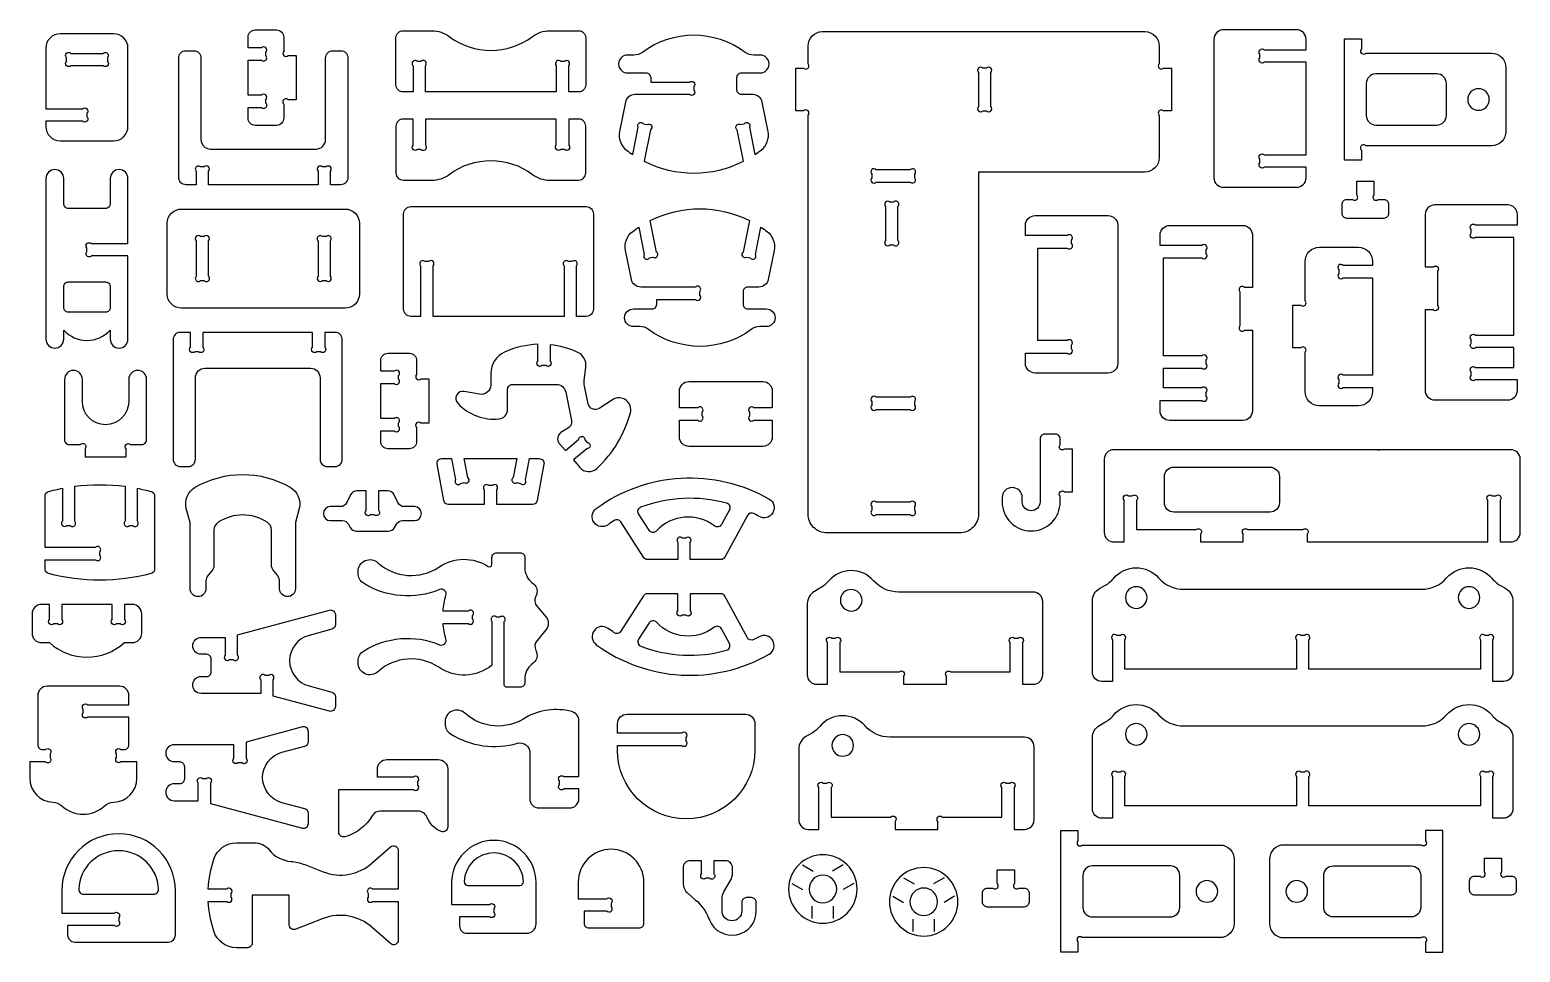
# Model space of a CAD drawing. Extents: x 670.8 to 685.9, y 8.6 to 27.5.
# Drawn here: x 670.82 to 685.87, y 8.57 to 17.88 of the extents above; entities that cross this region are included whole.
import ezdxf

# ---------------------------------------------------------------- set-up
doc = ezdxf.new("R2010")
doc.units = 0
doc.header["$MEASUREMENT"] = 0
doc.layers.add('KONTUR', color=20, linetype='CONTINUOUS')

msp = doc.modelspace()

# ---------------------------------------------------------------- linework, layer by layer
at = {"layer": 'KONTUR'}
for points in [[(671.124, 16.76), (671.665, 16.76, 0.414214), (671.809, 16.905), (671.809, 17.696, 0.414214), (671.665, 17.84), (671.124, 17.84, 0.414214), (670.98, 17.696), (670.98, 17.082), (671.35, 17.082, -1), (671.395, 17.038), (671.395, 17.002, -1), (671.35, 16.957), (670.98, 16.957), (670.98, 16.905, 0.414214)], [(673.021, 17.096), (673.157, 17.096, 1), (673.201, 17.141), (673.201, 17.177, 1), (673.157, 17.221), (673.021, 17.221), (673.021, 17.574), (673.157, 17.574, 1), (673.201, 17.618), (673.201, 17.655, 1), (673.157, 17.699), (673.021, 17.699), (673.021, 17.807, -0.414214), (673.093, 17.879), (673.31, 17.879, -0.414214), (673.382, 17.807), (673.382, 17.664, 1), (673.426, 17.62), (673.507, 17.62), (673.507, 17.175), (673.426, 17.175, 1), (673.382, 17.131), (673.382, 16.988, -0.414214), (673.31, 16.916), (673.093, 16.916, -0.414214), (673.021, 16.988)], [(674.587, 17.871), (674.879, 17.871, -0.16263), (675.053, 17.813, 0.334097), (675.893, 17.813, -0.16263), (676.067, 17.871), (676.359, 17.871, -0.414214), (676.431, 17.799), (676.431, 17.325, -0.414214), (676.359, 17.253), (676.259, 17.253), (676.259, 17.518, 1), (676.215, 17.562), (676.179, 17.562, 1), (676.134, 17.518), (676.134, 17.253), (674.812, 17.253), (674.812, 17.518, 1), (674.767, 17.562), (674.731, 17.562, 1), (674.687, 17.518), (674.687, 17.253), (674.587, 17.253, -0.414214), (674.515, 17.325), (674.515, 17.799, -0.414214)], [(678.025, 16.554), (677.961, 16.872, -1), (677.995, 16.924), (678.031, 16.931, -1), (678.083, 16.896), (678.139, 16.621, 0.016944), (678.201, 16.665, 0.286808), (678.272, 16.855), (678.213, 17.149, 0.357001), (678.119, 17.226), (678.006, 17.226, -0.414214), (677.958, 17.274), (677.958, 17.398, -0.414214), (678.006, 17.446), (678.193, 17.446, 1), (678.193, 17.625), (678.128, 17.625, -0.161246), (678.041, 17.653, 0.331101), (677.003, 17.653, -0.161246), (676.917, 17.625), (676.852, 17.625, 1), (676.852, 17.446), (677.038, 17.446, -0.414214), (677.087, 17.398), (677.087, 17.351), (677.478, 17.351, -1), (677.522, 17.307), (677.522, 17.27, -1), (677.478, 17.226), (676.926, 17.226, 0.357001), (676.831, 17.149), (676.772, 16.855, 0.286808), (676.844, 16.665, 0.016944), (676.905, 16.621), (676.961, 16.896, -1), (677.013, 16.931), (677.049, 16.924, -1), (677.084, 16.872), (677.02, 16.554, 0.237707)], [(680.397, 12.992, -0.414214), (680.205, 12.8), (678.868, 12.8, -0.414214), (678.676, 12.992), (678.676, 17.018, 1), (678.631, 17.062), (678.551, 17.062), (678.551, 17.494), (678.631, 17.494, 1), (678.676, 17.538), (678.676, 17.718, -0.414214), (678.82, 17.862), (682.077, 17.862, -0.414214), (682.221, 17.718), (682.221, 17.538, 1), (682.265, 17.494), (682.346, 17.494), (682.346, 17.062), (682.265, 17.062, 1), (682.221, 17.018), (682.221, 16.589, -0.414214), (682.077, 16.444), (680.397, 16.444)], [(683.705, 16.494), (683.284, 16.494, -1), (683.239, 16.538), (683.239, 16.574, -1), (683.284, 16.619), (683.58, 16.619), (683.705, 16.619), (683.705, 17.553), (683.58, 17.553), (683.284, 17.553, -1), (683.239, 17.597), (683.239, 17.634, -1), (683.284, 17.678), (683.705, 17.678), (683.705, 17.784, 0.414214), (683.609, 17.881), (682.87, 17.881, 0.414214), (682.774, 17.784), (682.774, 16.387, 0.414214), (682.87, 16.291), (683.609, 16.291, 0.414214), (683.705, 16.387)], [(685.578, 16.71), (684.307, 16.71, 1), (684.263, 16.665), (684.263, 16.563), (684.091, 16.563), (684.091, 17.791), (684.263, 17.791), (684.263, 17.689, 1), (684.307, 17.644), (685.578, 17.644, -0.414214), (685.722, 17.5), (685.722, 16.854, -0.414214)], [(671.232, 17.643), (671.558, 17.643, -1), (671.602, 17.599), (671.602, 17.562, -1), (671.558, 17.518), (671.232, 17.518, -1), (671.187, 17.562), (671.187, 17.599, -1)], [(672.394, 16.316, -0.414214), (672.322, 16.388), (672.322, 17.597, -0.414214), (672.394, 17.67), (672.474, 17.67, -0.414214), (672.546, 17.597), (672.546, 16.773, 0.414214), (672.642, 16.677), (673.708, 16.677, 0.414214), (673.804, 16.773), (673.804, 17.597, -0.414214), (673.877, 17.67), (673.957, 17.67, -0.414214), (674.029, 17.597), (674.029, 16.388, -0.414214), (673.957, 16.316), (673.853, 16.316), (673.853, 16.452, 1), (673.809, 16.496), (673.772, 16.496, 1), (673.728, 16.452), (673.728, 16.316), (672.623, 16.316), (672.623, 16.452, 1), (672.578, 16.496), (672.542, 16.496, 1), (672.498, 16.452), (672.498, 16.316)], [(680.397, 17.45), (680.397, 17.106, 1), (680.442, 17.062), (680.478, 17.062, 1), (680.522, 17.106), (680.522, 17.45, 1), (680.478, 17.494), (680.442, 17.494, 1)], [(685.121, 17.015), (685.121, 17.339, 0.414214), (685.025, 17.435), (684.409, 17.435, 0.414214), (684.313, 17.339), (684.313, 17.015, 0.414214), (684.409, 16.919), (685.025, 16.919, 0.414214)], [(685.446, 17.286, 0.414214), (685.337, 17.177, 0.414214), (685.446, 17.068, 0.414214), (685.555, 17.177, 0.414214)], [(674.587, 16.363), (674.879, 16.363, 0.16263), (675.053, 16.42, -0.334097), (675.893, 16.42, 0.16263), (676.067, 16.363), (676.359, 16.363, 0.414214), (676.431, 16.435), (676.431, 16.908, 0.414214), (676.359, 16.98), (676.259, 16.98), (676.259, 16.715, -1), (676.215, 16.671), (676.179, 16.671, -1), (676.134, 16.715), (676.134, 16.98), (674.812, 16.98), (674.812, 16.715, -1), (674.767, 16.671), (674.731, 16.671, -1), (674.687, 16.715), (674.687, 16.98), (674.587, 16.98, 0.414214), (674.515, 16.908), (674.515, 16.435, 0.414214)], [(671.629, 16.379), (671.629, 16.125, -0.414214), (671.581, 16.077), (671.208, 16.077, -0.414214), (671.16, 16.125), (671.16, 16.379, 1), (670.98, 16.379), (670.98, 14.757, 1), (671.16, 14.757), (671.16, 14.847, 0.435619), (671.629, 14.847), (671.629, 14.757, 1), (671.809, 14.757), (671.809, 15.597), (671.439, 15.597, -1), (671.395, 15.641), (671.395, 15.678, -1), (671.439, 15.722), (671.809, 15.722), (671.809, 16.379, 1)], [(679.365, 16.343), (679.708, 16.343, 1), (679.753, 16.387), (679.753, 16.424, 1), (679.708, 16.468), (679.365, 16.468, 1), (679.32, 16.424), (679.32, 16.387, 1)], [(684.116, 16.168), (684.173, 16.168, 1), (684.217, 16.213), (684.217, 16.352), (684.389, 16.352), (684.389, 16.213, 1), (684.433, 16.168), (684.489, 16.168, -0.414214), (684.538, 16.12), (684.538, 16.025, -0.414214), (684.489, 15.977), (684.116, 15.977, -0.414214), (684.068, 16.025), (684.068, 16.12, -0.414214)], [(679.459, 16.097), (679.459, 15.753, 1), (679.503, 15.709), (679.539, 15.709, 1), (679.584, 15.753), (679.584, 16.097, 1), (679.539, 16.141), (679.503, 16.141, 1)], [(685.803, 14.672), (685.417, 14.672, -1), (685.372, 14.716), (685.372, 14.753, -1), (685.417, 14.797), (685.803, 14.797), (685.803, 15.785), (685.588, 15.785), (685.417, 15.785, -1), (685.372, 15.829), (685.372, 15.865, -1), (685.417, 15.91), (685.838, 15.91), (685.838, 16.016, 0.414214), (685.742, 16.112), (685.003, 16.112, 0.414214), (684.907, 16.016), (684.907, 15.486), (684.987, 15.486, -1), (685.032, 15.442), (685.032, 15.098, -1), (684.987, 15.054), (684.907, 15.054), (684.907, 14.24, 0.414214), (685.003, 14.143), (685.742, 14.143, 0.414214), (685.838, 14.24), (685.838, 14.346), (685.417, 14.346, -1), (685.372, 14.39), (685.372, 14.427, -1), (685.417, 14.471), (685.588, 14.471), (685.803, 14.471)], [(672.205, 15.927, -0.414214), (672.349, 16.071), (674.001, 16.071, -0.414214), (674.146, 15.927), (674.146, 15.214, -0.414214), (674.001, 15.07), (672.349, 15.07, -0.414214), (672.205, 15.214)], [(674.889, 14.987), (674.889, 15.497, 1), (674.845, 15.541), (674.808, 15.541, 1), (674.764, 15.497), (674.764, 14.987), (674.664, 14.987, -0.414214), (674.592, 15.059), (674.592, 16.023, -0.414214), (674.664, 16.095), (676.437, 16.095, -0.414214), (676.509, 16.023), (676.509, 15.059, -0.414214), (676.437, 14.987), (676.337, 14.987), (676.337, 15.497, 1), (676.292, 15.541), (676.256, 15.541, 1), (676.212, 15.497), (676.212, 14.987)], [(678.086, 15.954), (678.022, 15.637, 1), (678.057, 15.585), (678.092, 15.578, 1), (678.144, 15.613), (678.2, 15.888, -0.016944), (678.262, 15.844, -0.286808), (678.333, 15.653), (678.274, 15.36, -0.357001), (678.18, 15.283), (678.067, 15.283, 0.414214), (678.019, 15.235), (678.019, 15.111, 0.414214), (678.067, 15.063), (678.254, 15.063, -1), (678.254, 14.884), (678.189, 14.884, 0.161246), (678.103, 14.856, -0.331101), (677.064, 14.856, 0.161246), (676.978, 14.884), (676.913, 14.884, -1), (676.913, 15.063), (677.1, 15.063, 0.414214), (677.148, 15.111), (677.148, 15.158), (677.539, 15.158, 1), (677.583, 15.202), (677.583, 15.239, 1), (677.539, 15.283), (676.987, 15.283, -0.357001), (676.892, 15.36), (676.833, 15.653, -0.286808), (676.905, 15.844, -0.016944), (676.967, 15.888), (677.022, 15.613, 1), (677.074, 15.578), (677.11, 15.585, 1), (677.145, 15.637), (677.081, 15.954, -0.237707)], [(680.871, 14.617), (681.293, 14.617, 1), (681.337, 14.661), (681.337, 14.698, 1), (681.293, 14.742), (681.121, 14.742), (680.996, 14.742), (680.996, 15.677), (681.121, 15.677), (681.293, 15.677, 1), (681.337, 15.721), (681.337, 15.758, 1), (681.293, 15.802), (680.871, 15.802), (680.871, 15.908, -0.414214), (680.968, 16.004), (681.707, 16.004, -0.414214), (681.803, 15.908), (681.803, 14.511, -0.414214), (681.707, 14.415), (680.968, 14.415, -0.414214), (680.871, 14.511)], [(672.498, 15.749), (672.498, 15.392, 1), (672.542, 15.348), (672.578, 15.348, 1), (672.623, 15.392), (672.623, 15.749, 1), (672.578, 15.793), (672.542, 15.793, 1)], [(673.728, 15.749), (673.728, 15.392, 1), (673.772, 15.348), (673.809, 15.348, 1), (673.853, 15.392), (673.853, 15.749, 1), (673.809, 15.793), (673.772, 15.793, 1)], [(682.266, 14.465), (682.652, 14.465, 1), (682.696, 14.509), (682.696, 14.545, 1), (682.652, 14.59), (682.266, 14.59), (682.266, 15.577), (682.48, 15.577), (682.652, 15.577, 1), (682.696, 15.622), (682.696, 15.658, 1), (682.652, 15.702), (682.23, 15.702), (682.23, 15.809, -0.414214), (682.327, 15.905), (683.066, 15.905, -0.414214), (683.162, 15.809), (683.162, 15.279), (683.081, 15.279, 1), (683.037, 15.235), (683.037, 14.891, 1), (683.081, 14.847), (683.162, 14.847), (683.162, 14.032, -0.414214), (683.066, 13.936), (682.327, 13.936, -0.414214), (682.23, 14.032), (682.23, 14.139), (682.652, 14.139, 1), (682.696, 14.183), (682.696, 14.219, 1), (682.652, 14.264), (682.48, 14.264), (682.266, 14.264)], [(683.57, 15.101), (683.65, 15.101, 1), (683.695, 15.145), (683.695, 15.541, -0.414214), (683.839, 15.685), (684.232, 15.685, -0.414214), (684.376, 15.541), (684.376, 15.502), (684.08, 15.502, 1), (684.035, 15.458), (684.035, 15.421, 1), (684.08, 15.377), (684.376, 15.377), (684.376, 14.393), (684.08, 14.393, 1), (684.035, 14.348), (684.035, 14.312, 1), (684.08, 14.268), (684.376, 14.268), (684.376, 14.229, -0.414214), (684.232, 14.084), (683.839, 14.084, -0.414214), (683.695, 14.229), (683.695, 14.624, 1), (683.65, 14.669), (683.57, 14.669)], [(671.208, 15.029, -0.414214), (671.16, 15.077), (671.16, 15.287, -0.414214), (671.208, 15.335), (671.581, 15.335, -0.414214), (671.629, 15.287), (671.629, 15.077, -0.414214), (671.581, 15.029)], [(672.337, 14.825, 0.414214), (672.265, 14.753), (672.265, 13.544, 0.414214), (672.337, 13.471), (672.418, 13.471, 0.414214), (672.49, 13.544), (672.49, 14.368, -0.414214), (672.586, 14.464), (673.652, 14.464, -0.414214), (673.748, 14.368), (673.748, 13.544, 0.414214), (673.82, 13.471), (673.9, 13.471, 0.414214), (673.972, 13.544), (673.972, 14.753, 0.414214), (673.9, 14.825), (673.796, 14.825), (673.796, 14.675, -1), (673.752, 14.63), (673.716, 14.63, -1), (673.671, 14.675), (673.671, 14.825), (672.566, 14.825), (672.566, 14.675, -1), (672.522, 14.63), (672.486, 14.63, -1), (672.441, 14.675), (672.441, 14.825)], [(674.361, 13.831), (674.498, 13.831, 1), (674.542, 13.875), (674.542, 13.912, 1), (674.498, 13.956), (674.361, 13.956), (674.361, 14.309), (674.498, 14.309, 1), (674.542, 14.353), (674.542, 14.389, 1), (674.498, 14.434), (674.361, 14.434), (674.361, 14.542, -0.414214), (674.433, 14.614), (674.651, 14.614, -0.414214), (674.723, 14.542), (674.723, 14.399, 1), (674.767, 14.355), (674.848, 14.355), (674.848, 13.91), (674.767, 13.91, 1), (674.723, 13.865), (674.723, 13.723, -0.414214), (674.651, 13.651), (674.433, 13.651, -0.414214), (674.361, 13.723)], [(676.432, 14.474, 0.327736), (676.35, 14.623, 0.082502), (676.072, 14.701), (676.072, 14.534, -1), (676.028, 14.49), (675.991, 14.49, -1), (675.947, 14.534), (675.947, 14.705, 0.098873), (675.612, 14.626, 0.293434), (675.472, 14.408), (675.472, 14.294, -0.470319), (675.358, 14.2), (675.205, 14.229, 0.725517), (675.138, 14.109, 0.232505), (675.555, 13.951, 0.386628), (675.642, 14.047), (675.642, 14.251, -0.414214), (675.69, 14.3), (676.135, 14.3, -0.356602), (676.229, 14.223), (676.287, 13.936, -0.310333), (676.256, 13.861), (676.181, 13.813, 0.45464), (676.164, 13.705), (676.226, 13.633), (676.36, 13.747, -1), (676.422, 13.741), (676.446, 13.714, -1), (676.441, 13.651), (676.307, 13.537), (676.371, 13.462, 0.429009), (676.545, 13.453, 0.137809), (676.882, 14.012, 0.686905), (676.702, 14.145), (676.566, 14.058, -0.526329), (676.456, 14.105), (676.42, 14.284, -0.083534), (676.417, 14.364)], [(671.348, 14.127), (671.348, 14.351, 1), (671.168, 14.351), (671.168, 13.742, 0.414214), (671.216, 13.694), (671.331, 13.694, -1), (671.375, 13.65), (671.375, 13.569), (671.79, 13.569), (671.79, 13.65, -1), (671.834, 13.694), (671.949, 13.694, 0.414214), (671.997, 13.742), (671.997, 14.351, 1), (671.817, 14.351), (671.817, 14.127, -1)], [(678.219, 13.674), (677.473, 13.674, -0.414214), (677.377, 13.771), (677.377, 13.939), (677.562, 13.939, 1), (677.607, 13.983), (677.607, 14.02, 1), (677.562, 14.064), (677.377, 14.064), (677.377, 14.232, -0.414214), (677.473, 14.329), (678.219, 14.329, -0.414214), (678.315, 14.232), (678.315, 14.064), (678.13, 14.064, 1), (678.085, 14.02), (678.085, 13.983, 1), (678.13, 13.939), (678.315, 13.939), (678.315, 13.771, -0.414214)], [(679.365, 14.046), (679.708, 14.046, 1), (679.753, 14.09), (679.753, 14.126, 1), (679.708, 14.171), (679.365, 14.171, 1), (679.32, 14.126), (679.32, 14.09, 1)], [(680.839, 13.157, 1), (680.636, 13.157), (680.636, 13.113, 0.414214), (680.929, 12.82, 0.414214), (681.222, 13.113), (681.222, 13.171, -1), (681.266, 13.215), (681.347, 13.215), (681.347, 13.647), (681.266, 13.647, -1), (681.222, 13.691), (681.222, 13.749, 0.414214), (681.174, 13.797), (681.067, 13.797, 0.414214), (681.018, 13.749), (681.018, 13.113, -1), (680.839, 13.113)], [(675.941, 13.127, -0.361445), (675.893, 13.088), (675.532, 13.088), (675.532, 13.234, 1), (675.488, 13.279), (675.451, 13.279, 1), (675.407, 13.234), (675.407, 13.088), (675.046, 13.088, -0.361445), (674.999, 13.127), (674.931, 13.494, -0.469028), (674.978, 13.551), (675.077, 13.551), (675.117, 13.336, 1), (675.169, 13.301), (675.204, 13.308, 1), (675.24, 13.359), (675.204, 13.551), (675.735, 13.551), (675.699, 13.359, 1), (675.735, 13.308), (675.771, 13.301, 1), (675.822, 13.336), (675.862, 13.551), (675.961, 13.551, -0.469028), (676.009, 13.494)], [(681.994, 12.834), (682.595, 12.834, -1), (682.639, 12.79), (682.639, 12.709), (683.071, 12.709), (683.071, 12.79, -1), (683.115, 12.834), (683.672, 12.834, -1), (683.716, 12.79), (683.716, 12.709), (684.929, 12.709), (685.539, 12.709), (685.539, 13.131, -1), (685.584, 13.175), (685.62, 13.175, -1), (685.664, 13.131), (685.664, 12.709), (685.77, 12.709, 0.414214), (685.867, 12.806), (685.867, 13.545, 0.414214), (685.77, 13.641), (681.763, 13.641, 0.414214), (681.667, 13.545), (681.667, 12.806, 0.414214), (681.763, 12.709), (681.869, 12.709), (681.869, 13.131, -1), (681.913, 13.175), (681.95, 13.175, -1), (681.994, 13.131)], [(683.339, 13.01), (682.37, 13.01, -0.414214), (682.274, 13.106), (682.274, 13.369, -0.414214), (682.37, 13.465), (683.339, 13.465, -0.414214), (683.436, 13.369), (683.436, 13.106, -0.414214)], [(670.971, 13.127), (670.971, 13.173, -0.339868), (671.006, 13.219, -0.017741), (671.146, 13.251), (671.146, 12.919, 1), (671.19, 12.875), (671.226, 12.875, 1), (671.271, 12.919), (671.271, 13.271, -0.063321), (671.779, 13.271), (671.779, 12.919, 1), (671.823, 12.875), (671.859, 12.875, 1), (671.904, 12.919), (671.904, 13.251, -0.017741), (672.043, 13.219, -0.339868), (672.078, 13.173), (672.078, 12.437, -0.339868), (672.043, 12.391, -0.130898), (671.006, 12.391, -0.339868), (670.971, 12.437), (670.971, 12.529), (671.48, 12.529, 1), (671.525, 12.573), (671.525, 12.61, 1), (671.48, 12.654), (670.971, 12.654)], [(672.488, 13.262, -0.267035), (673.447, 13.262, -0.33993), (673.537, 13.046), (673.499, 12.905), (673.499, 12.237, -1), (673.339, 12.237), (673.339, 12.312, 0.173888), (673.317, 12.373), (673.28, 12.417, -0.173888), (673.258, 12.479), (673.258, 12.828, 0.254451), (673.214, 12.909, 0.295226), (672.721, 12.909, 0.254451), (672.677, 12.828), (672.677, 12.479, -0.173888), (672.655, 12.417), (672.618, 12.373, 0.173888), (672.596, 12.312), (672.596, 12.237, -1), (672.436, 12.237), (672.436, 12.905), (672.398, 13.046, -0.33993)], [(676.537, 13.047, -0.296281), (678.282, 13.143, -1), (678.181, 12.967, 0.010719), (678.128, 12.996, 0.409028), (678.064, 12.976), (677.837, 12.557, -0.275451), (677.795, 12.532), (677.487, 12.532), (677.487, 12.705, 1), (677.443, 12.749), (677.406, 12.749, 1), (677.362, 12.705), (677.362, 12.532), (677.054, 12.532, -0.256138), (677.013, 12.554), (676.785, 12.912, 0.41701), (676.719, 12.926, 0.01351), (676.656, 12.883, -1)], [(674.034, 12.889), (674.054, 12.854, 0.267949), (674.117, 12.818), (674.437, 12.818, 0.267949), (674.5, 12.854), (674.52, 12.889, -0.267949), (674.582, 12.925), (674.702, 12.925, 1), (674.702, 13.066), (674.599, 13.066, -0.288239), (674.534, 13.107), (674.497, 13.184, 0.288239), (674.432, 13.225), (674.339, 13.225), (674.339, 13.028, -1), (674.295, 12.984), (674.259, 12.984, -1), (674.214, 13.028), (674.214, 13.225), (674.122, 13.225, 0.288239), (674.057, 13.184), (674.02, 13.107, -0.288239), (673.955, 13.066), (673.852, 13.066, 1), (673.852, 12.925), (673.972, 12.925, -0.267949)], [(677.852, 13.104, -0.483161), (677.882, 13.035), (677.802, 12.886, -0.46149), (677.73, 12.871, 0.387543), (677.146, 12.821, -0.491578), (677.07, 12.828), (676.965, 12.992, -0.476222), (676.989, 13.063, -0.158028)], [(679.365, 12.986), (679.708, 12.986, 1), (679.753, 13.03), (679.753, 13.067, 1), (679.708, 13.111), (679.365, 13.111, 1), (679.32, 13.067), (679.32, 13.03, 1)], [(675.816, 11.326), (675.816, 11.29, -0.414214), (675.768, 11.242), (675.633, 11.242, -0.414214), (675.609, 11.266), (675.609, 11.906, 1), (675.565, 11.95), (675.529, 11.95, 1), (675.484, 11.906), (675.484, 11.465, -0.33145), (674.947, 11.444, 0.343881), (674.333, 11.399, -0.650317), (674.132, 11.488), (674.132, 11.506, -0.258498), (674.188, 11.608, -0.242557), (674.955, 11.672, 0.631373), (675.02, 11.73, -0.05204), (674.99, 11.887), (675.244, 11.887, 1), (675.289, 11.932), (675.289, 11.968, 1), (675.244, 12.012), (674.99, 12.012, -0.05204), (675.02, 12.17, 0.631373), (674.955, 12.228, -0.242557), (674.188, 12.292, -0.258498), (674.132, 12.394), (674.132, 12.411, -0.650317), (674.333, 12.5, 0.343881), (674.947, 12.455, -0.303388), (675.447, 12.461, 0.595263), (675.484, 12.482), (675.484, 12.552, -0.414214), (675.532, 12.6), (675.768, 12.6, -0.414214), (675.816, 12.552), (675.816, 12.448, 0.222745), (675.886, 12.301), (675.905, 12.285, -0.341843), (675.93, 12.17), (675.927, 12.162, 0.29127), (675.939, 12.059), (676.031, 11.949, -0.360967), (676.031, 11.826), (675.939, 11.715, 0.29127), (675.927, 11.613), (675.93, 11.605, -0.341843), (675.905, 11.49), (675.886, 11.474, 0.222745)], [(678.915, 11.738), (678.951, 11.738, -1), (678.996, 11.693), (678.996, 11.397), (679.596, 11.397, -1), (679.641, 11.353), (679.641, 11.272), (680.073, 11.272), (680.073, 11.353, -1), (680.117, 11.397), (680.717, 11.397), (680.717, 11.693, -1), (680.762, 11.738), (680.798, 11.738, -1), (680.842, 11.693), (680.842, 11.272), (680.949, 11.272, 0.414214), (681.045, 11.368), (681.045, 12.107, 0.414214), (680.949, 12.203), (679.59, 12.203, -0.215842), (679.337, 12.318, 0.457549), (678.883, 12.314, -0.085844), (678.795, 12.241), (678.74, 12.209, 0.267949), (678.668, 12.084), (678.668, 11.368, 0.414214), (678.764, 11.272), (678.871, 11.272), (678.871, 11.693, -1)], [(681.643, 11.3, -0.414214), (681.547, 11.397), (681.547, 12.113, -0.267949), (681.619, 12.238), (681.674, 12.269, 0.085844), (681.762, 12.343, -0.457549), (682.216, 12.346, 0.215842), (682.469, 12.232), (684.871, 12.232, 0.215842), (685.124, 12.346, -0.457549), (685.579, 12.343, 0.085844), (685.667, 12.269), (685.721, 12.238, -0.267949), (685.793, 12.113), (685.793, 11.397, -0.414214), (685.697, 11.3), (685.591, 11.3), (685.591, 11.722, 1), (685.547, 11.766), (685.51, 11.766, 1), (685.466, 11.722), (685.466, 11.425), (683.733, 11.425), (683.733, 11.722, 1), (683.688, 11.766), (683.652, 11.766, 1), (683.608, 11.722), (683.608, 11.425), (681.874, 11.425), (681.874, 11.722, 1), (681.83, 11.766), (681.794, 11.766, 1), (681.749, 11.722), (681.749, 11.3)], [(679.112, 12.229, 0.414214), (679.002, 12.12, 0.414214), (679.112, 12.011, 0.414214), (679.221, 12.12, 0.414214)], [(681.99, 12.257, 0.414214), (681.881, 12.148, 0.414214), (681.99, 12.039, 0.414214), (682.099, 12.148, 0.414214)], [(685.35, 12.257, 0.414214), (685.241, 12.148, 0.414214), (685.35, 12.039, 0.414214), (685.459, 12.148, 0.414214)], [(670.936, 11.693), (671.015, 11.693, 0.389467), (671.773, 11.693), (671.852, 11.693, 0.414214), (671.948, 11.789), (671.948, 11.982, 0.414214), (671.852, 12.078), (671.773, 12.078), (671.773, 11.925, -1), (671.729, 11.881), (671.692, 11.881, -1), (671.648, 11.925), (671.648, 12.078), (671.14, 12.078), (671.14, 11.925, -1), (671.096, 11.881), (671.059, 11.881, -1), (671.015, 11.925), (671.015, 12.078), (670.936, 12.078, 0.414214), (670.84, 11.982), (670.84, 11.789, 0.414214)], [(676.537, 11.672, 0.296281), (678.282, 11.576, 1), (678.181, 11.751, -0.010719), (678.128, 11.723, -0.409028), (678.064, 11.742), (677.837, 12.161, 0.275451), (677.795, 12.187), (677.487, 12.187), (677.487, 12.014, -1), (677.443, 11.97), (677.406, 11.97, -1), (677.362, 12.014), (677.362, 12.187), (677.054, 12.187, 0.256138), (677.013, 12.164), (676.785, 11.807, -0.41701), (676.719, 11.793, -0.01351), (676.656, 11.836, 1)], [(672.79, 11.746), (672.79, 11.566, 1), (672.835, 11.521), (672.871, 11.521, 1), (672.915, 11.566), (672.915, 11.773), (673.843, 12.021, -0.493145), (673.903, 11.975), (673.903, 11.875, -0.339454), (673.868, 11.828), (673.637, 11.766, 0.767327), (673.637, 11.255), (673.868, 11.194, -0.339454), (673.903, 11.147), (673.903, 11.047, -0.493145), (673.843, 11), (673.274, 11.153), (673.274, 11.318, 1), (673.23, 11.362), (673.193, 11.362, 1), (673.149, 11.318), (673.149, 11.179), (672.548, 11.179, -1), (672.548, 11.351), (672.602, 11.351, 0.414214), (672.65, 11.399), (672.65, 11.526, 0.414214), (672.602, 11.575), (672.548, 11.575, -1), (672.548, 11.746)], [(677.852, 11.615, 0.483161), (677.882, 11.684), (677.802, 11.833, 0.46149), (677.73, 11.848, -0.387543), (677.146, 11.898, 0.491578), (677.07, 11.891), (676.965, 11.727, 0.476222), (676.989, 11.656, 0.158028)], [(671.142, 10.044, 0.390295), (671.573, 10.044, -0.179271), (671.666, 10.082, 0.404093), (671.898, 10.323), (671.898, 10.488), (671.738, 10.488, -1), (671.694, 10.533), (671.694, 10.569, -1), (671.738, 10.613), (671.771, 10.613, 0.414214), (671.819, 10.661), (671.819, 10.941), (671.402, 10.941, -1), (671.358, 10.985), (671.358, 11.022, -1), (671.402, 11.066), (671.819, 11.066), (671.819, 11.156, 0.414214), (671.723, 11.252), (670.993, 11.252, 0.414214), (670.897, 11.156), (670.897, 10.661, 0.414214), (670.945, 10.613), (670.977, 10.613, -1), (671.022, 10.569), (671.022, 10.533, -1), (670.977, 10.488), (670.818, 10.488), (670.818, 10.323, 0.404093), (671.05, 10.082, -0.179271)], [(676.266, 10.023, 0.414214), (676.362, 10.119), (676.362, 10.215), (676.21, 10.215, -1), (676.166, 10.26), (676.166, 10.296, -1), (676.21, 10.34), (676.362, 10.34), (676.362, 10.904, 0.342082), (676.29, 10.997, 0.194861), (675.824, 10.935, -0.343881), (675.211, 10.98, 0.650317), (675.01, 10.891), (675.01, 10.873, 0.258498), (675.066, 10.772, 0.212615), (675.743, 10.676, -0.498511), (675.865, 10.584), (675.865, 10.119, 0.414214), (675.961, 10.023)], [(681.643, 9.919, -0.414214), (681.547, 10.016), (681.547, 10.732, -0.267949), (681.619, 10.857), (681.674, 10.888, 0.085844), (681.762, 10.962, -0.457549), (682.216, 10.965, 0.215842), (682.469, 10.851), (684.871, 10.851, 0.215842), (685.124, 10.965, -0.457549), (685.579, 10.962, 0.085844), (685.667, 10.888), (685.721, 10.857, -0.267949), (685.793, 10.732), (685.793, 10.016, -0.414214), (685.697, 9.919), (685.591, 9.919), (685.591, 10.341, 1), (685.547, 10.385), (685.51, 10.385, 1), (685.466, 10.341), (685.466, 10.044), (683.733, 10.044), (683.733, 10.341, 1), (683.688, 10.385), (683.652, 10.385, 1), (683.608, 10.341), (683.608, 10.044), (681.874, 10.044), (681.874, 10.341, 1), (681.83, 10.385), (681.794, 10.385, 1), (681.749, 10.341), (681.749, 9.919)], [(672.518, 10.096), (672.518, 10.276, -1), (672.562, 10.321), (672.598, 10.321, -1), (672.643, 10.276), (672.643, 10.069), (673.57, 9.82, 0.493145), (673.631, 9.867), (673.631, 9.967, 0.339454), (673.595, 10.014), (673.364, 10.076, -0.767327), (673.364, 10.586), (673.595, 10.648, 0.339454), (673.631, 10.695), (673.631, 10.795, 0.493145), (673.57, 10.841), (673.002, 10.689), (673.002, 10.524, -1), (672.957, 10.48), (672.921, 10.48, -1), (672.877, 10.524), (672.877, 10.662), (672.276, 10.662, 1), (672.276, 10.491), (672.33, 10.491, -0.414214), (672.378, 10.443), (672.378, 10.315, -0.414214), (672.33, 10.267), (672.276, 10.267, 1), (672.276, 10.096)], [(676.752, 10.655), (677.401, 10.655, 1), (677.445, 10.7), (677.445, 10.736, 1), (677.401, 10.78), (676.752, 10.78), (676.752, 10.874, -0.414214), (676.848, 10.97), (678.043, 10.97, -0.414214), (678.139, 10.874), (678.139, 10.606, -1), (676.752, 10.606)], [(678.91, 9.932), (679.51, 9.932, -1), (679.555, 9.888), (679.555, 9.807), (679.987, 9.807), (679.987, 9.888, -1), (680.031, 9.932), (680.632, 9.932), (680.632, 10.229, -1), (680.676, 10.273), (680.712, 10.273, -1), (680.757, 10.229), (680.757, 9.807), (680.863, 9.807, 0.414214), (680.959, 9.903), (680.959, 10.642, 0.414214), (680.863, 10.738), (679.504, 10.738, -0.215842), (679.251, 10.853, 0.457549), (678.797, 10.849, -0.085844), (678.709, 10.776), (678.655, 10.745, 0.267949), (678.582, 10.62), (678.582, 9.903, 0.414214), (678.679, 9.807), (678.785, 9.807), (678.785, 10.229, -1), (678.829, 10.273), (678.866, 10.273, -1), (678.91, 10.229)], [(681.99, 10.876, 0.414214), (681.881, 10.767, 0.414214), (681.99, 10.658, 0.414214), (682.099, 10.767, 0.414214)], [(685.35, 10.876, 0.414214), (685.241, 10.767, 0.414214), (685.35, 10.658, 0.414214), (685.459, 10.767, 0.414214)], [(679.026, 10.764, 0.414214), (678.917, 10.655, 0.414214), (679.026, 10.546, 0.414214), (679.135, 10.655, 0.414214)], [(675.038, 9.831, -0.523785), (674.973, 9.786, -0.215477), (674.828, 9.93, 0.311559), (674.738, 9.992), (674.359, 9.992, 0.26463), (674.276, 9.945, -0.192172), (673.999, 9.732, -0.49737), (673.938, 9.778), (673.938, 10.209), (674.691, 10.209, 1), (674.735, 10.254), (674.735, 10.29, 1), (674.691, 10.334), (674.327, 10.334), (674.327, 10.415, -0.414214), (674.424, 10.512), (674.941, 10.512, -0.414214), (675.038, 10.415)], [(682.834, 8.714), (681.445, 8.714, 1), (681.401, 8.67), (681.401, 8.567), (681.229, 8.567), (681.229, 9.795), (681.401, 9.795), (681.401, 9.693, 1), (681.445, 9.649), (682.834, 9.649, -0.414214), (682.979, 9.504), (682.979, 8.858, -0.414214)], [(683.479, 8.714), (684.868, 8.714, -1), (684.912, 8.67), (684.912, 8.567), (685.084, 8.567), (685.084, 9.795), (684.912, 9.795), (684.912, 9.693, -1), (684.868, 9.649), (683.479, 9.649, 0.414214), (683.335, 9.504), (683.335, 8.858, 0.414214)], [(671.199, 8.741, 0.414214), (671.271, 8.669), (672.216, 8.669, 0.414214), (672.288, 8.741), (672.288, 9.189, 1), (671.141, 9.189), (671.141, 8.961), (671.67, 8.961, -1), (671.715, 8.917), (671.715, 8.88, -1), (671.67, 8.836), (671.199, 8.836)], [(674.538, 9.205), (674.279, 9.205, 1), (674.235, 9.16), (674.235, 9.124, 1), (674.279, 9.08), (674.538, 9.08), (674.538, 8.69, -0.647905), (674.458, 8.654), (674.275, 8.817, 0.282198), (673.781, 8.906), (673.504, 8.798, -0.527677), (673.438, 8.843), (673.438, 9.142), (673.063, 9.142), (673.063, 8.661, -0.414214), (673.015, 8.612), (672.904, 8.612, -0.324633), (672.676, 8.778, -0.065576), (672.62, 9.08), (672.806, 9.08, 1), (672.85, 9.124), (672.85, 9.16, 1), (672.806, 9.205), (672.62, 9.205, -0.065576), (672.676, 9.506, -0.324633), (672.904, 9.672), (673.083, 9.672, -0.228179), (673.234, 9.6, 0.208491), (673.455, 9.483, -0.074187), (673.593, 9.451), (673.781, 9.378, 0.282198), (674.275, 9.468), (674.458, 9.63, -0.647905), (674.538, 9.595)], [(675.077, 9.05), (675.459, 9.05, -1), (675.503, 9.006), (675.503, 8.969, -1), (675.459, 8.925), (675.158, 8.925), (675.158, 8.83, 0.414214), (675.23, 8.758), (675.833, 8.758, 0.414214), (675.93, 8.854), (675.93, 9.269, 1), (675.077, 9.269)], [(671.312, 9.202, 0.4236), (671.36, 9.153), (672.069, 9.153, 0.4236), (672.117, 9.202, 0.968558)], [(675.204, 9.279, 0.4236), (675.24, 9.242), (675.767, 9.242, 0.4236), (675.803, 9.279, 0.968558)], [(676.355, 9.105), (676.642, 9.105, -1), (676.687, 9.06), (676.687, 9.024, -1), (676.642, 8.98), (676.414, 8.98), (676.414, 8.861, 0.414214), (676.462, 8.812), (676.97, 8.812, 0.414214), (677.018, 8.861), (677.018, 9.275, 1), (676.355, 9.275)], [(677.672, 8.91), (677.68, 8.892, 0.825341), (678.153, 8.983), (678.153, 9.069, 0.414214), (678.105, 9.118), (678.055, 9.118, 0.414214), (678.007, 9.069), (678.007, 8.983, -1), (677.808, 8.983), (677.808, 9.105, -0.131652), (677.827, 9.177), (677.893, 9.291, 0.131652), (677.913, 9.364), (677.913, 9.418, 0.414214), (677.84, 9.49), (677.726, 9.49), (677.726, 9.358, -1), (677.681, 9.314), (677.645, 9.314, -1), (677.601, 9.358), (677.601, 9.49), (677.486, 9.49, 0.414214), (677.414, 9.418), (677.414, 9.268, 0.220517), (677.465, 9.158), (677.537, 9.097, -0.122252)], [(678.826, 9.551, 0.414214), (678.48, 9.205, 0.414214), (678.826, 8.86, 0.414214), (679.171, 9.205, 0.414214)], [(685.404, 9.335), (685.461, 9.335, 1), (685.505, 9.38), (685.505, 9.518), (685.677, 9.518), (685.677, 9.38, 1), (685.721, 9.335), (685.778, 9.335, -0.414214), (685.826, 9.287), (685.826, 9.192, -0.414214), (685.778, 9.144), (685.404, 9.144, -0.414214), (685.356, 9.192), (685.356, 9.287, -0.414214)], [(678.826, 9.344, 0.414214), (678.687, 9.205, 0.414214), (678.826, 9.066, 0.414214), (678.965, 9.205, 0.414214)], [(679.844, 9.421, 0.414214), (679.498, 9.076, 0.414214), (679.844, 8.73, 0.414214), (680.189, 9.076, 0.414214)], [(680.486, 9.215), (680.542, 9.215, 1), (680.587, 9.259), (680.587, 9.398), (680.759, 9.398), (680.759, 9.259, 1), (680.803, 9.215), (680.859, 9.215, -0.414214), (680.907, 9.167), (680.907, 9.071, -0.414214), (680.859, 9.023), (680.486, 9.023, -0.414214), (680.438, 9.071), (680.438, 9.167, -0.414214)], [(682.43, 9.019), (682.43, 9.343, 0.414214), (682.334, 9.439), (681.547, 9.439, 0.414214), (681.451, 9.343), (681.451, 9.019, 0.414214), (681.547, 8.923), (682.334, 8.923, 0.414214)], [(683.883, 9.019), (683.883, 9.343, -0.414214), (683.979, 9.439), (684.766, 9.439, -0.414214), (684.862, 9.343), (684.862, 9.019, -0.414214), (684.766, 8.923), (683.979, 8.923, -0.414214)], [(679.844, 9.215, 0.414214), (679.705, 9.076, 0.414214), (679.844, 8.937, 0.414214), (679.983, 9.076, 0.414214)], [(682.703, 9.29, 0.414214), (682.594, 9.181, 0.414214), (682.703, 9.072, 0.414214), (682.812, 9.181, 0.414214)], [(683.61, 9.29, 0.414214), (683.501, 9.181, 0.414214), (683.61, 9.072, 0.414214), (683.72, 9.181, 0.414214)]]:
    msp.add_lwpolyline(points, format="xyb", close=True, dxfattribs=at)
for points in [[(684.427, 13.641, 0.014798), (684.447, 13.641)], [(673.258, 12.828, 0.254451), (673.214, 12.909)]]:
    msp.add_lwpolyline(points, format="xyb", dxfattribs=at)
for points in [[(678.621, 9.448), (678.728, 9.386)], [(679.031, 9.448), (678.924, 9.386)], [(678.513, 9.261), (678.62, 9.2)], [(679.138, 9.261), (679.032, 9.2)], [(679.639, 9.318), (679.746, 9.257)], [(680.049, 9.318), (679.942, 9.257)], [(678.718, 8.907), (678.718, 9.03)], [(678.934, 8.907), (678.934, 9.03)], [(679.531, 9.132), (679.638, 9.07)], [(680.156, 9.132), (680.05, 9.07)], [(679.736, 8.777), (679.736, 8.9)], [(679.952, 8.777), (679.952, 8.9)]]:
    msp.add_lwpolyline(points, dxfattribs=at)

doc.saveas('drawing.dxf')
